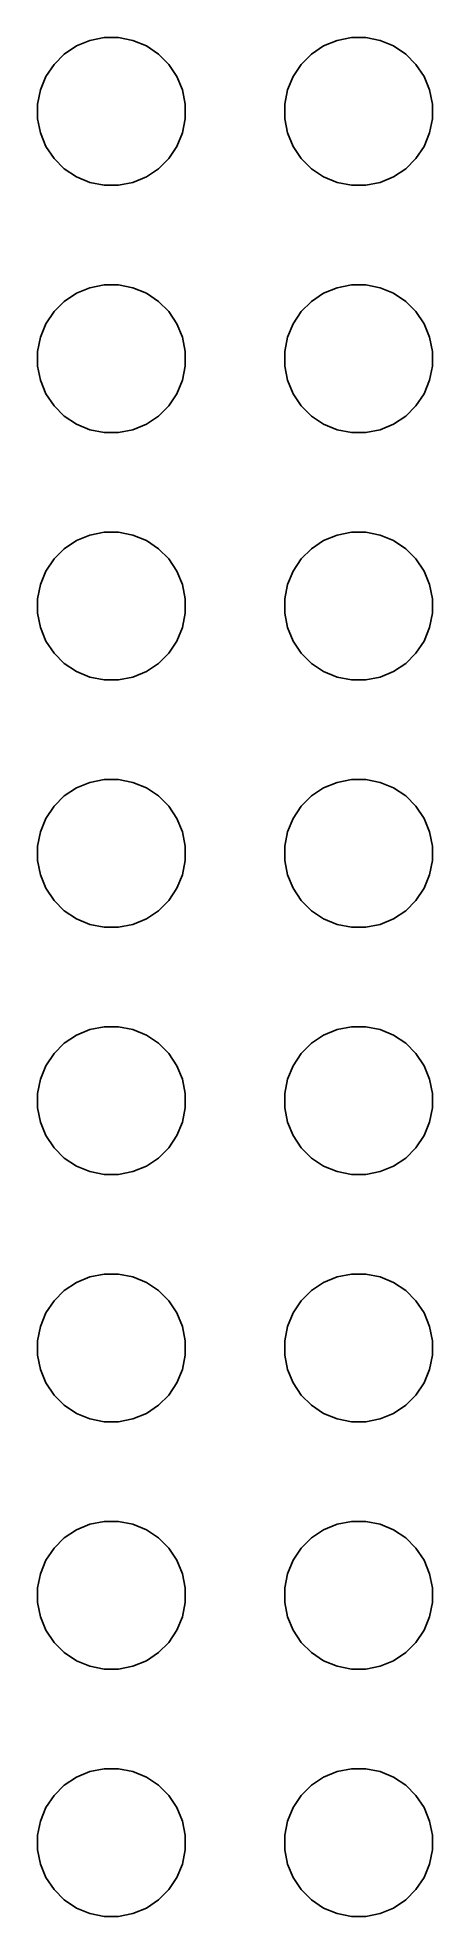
# Model space of a CAD drawing. Header units: inches. Extents: x 2.99 to 5.09, y -3.45 to -2.3.
# Drawn here: x 4.931 to 5.09, y -3.168 to -2.408 of the extents above; entities outside this region: 4.
import ezdxf

# ---------------------------------------------------------------- set-up
doc = ezdxf.new("R2010")
doc.units = ezdxf.units.IN
doc.header["$MEASUREMENT"] = 0
doc.layers.add('B.Mask', color=4, linetype='CONTINUOUS', true_color=0x02ffee)

msp = doc.modelspace()

# ---------------------------------------------------------------- linework, layer by layer
at = {"layer": 'B.Mask', "linetype": 'CONTINUOUS'}
for p, q in [((2.98819, -2.38583), (2.98819, -2.29921)), ((2.98819, -2.29921), (3.0748, -2.29921)), ((3.0748, -2.29921), (3.0748, -2.38583)), ((3.0748, -2.38583), (2.98819, -2.38583)), ((4.95192, -2.40909), (4.95769, -2.40794)), ((4.95769, -2.40794), (4.96357, -2.40794)), ((4.96357, -2.40794), (4.96934, -2.40909)), ((5.05192, -2.40909), (5.05769, -2.40794)), ((5.05769, -2.40794), (5.06357, -2.40794)), ((5.06357, -2.40794), (5.06934, -2.40909)), ((4.93744, -2.41876), (4.9416, -2.4146)), ((4.9416, -2.4146), (4.94649, -2.41134)), ((4.94649, -2.41134), (4.95192, -2.40909)), ((4.96934, -2.40909), (4.97477, -2.41134)), ((4.97477, -2.41134), (4.97966, -2.4146)), ((4.97966, -2.4146), (4.98382, -2.41876)), ((5.03744, -2.41876), (5.0416, -2.4146)), ((5.0416, -2.4146), (5.04649, -2.41134)), ((5.04649, -2.41134), (5.05192, -2.40909)), ((5.06934, -2.40909), (5.07477, -2.41134)), ((5.07477, -2.41134), (5.07966, -2.4146)), ((5.07966, -2.4146), (5.08382, -2.41876)), ((4.93417, -2.42365), (4.93744, -2.41876)), ((4.98382, -2.41876), (4.98709, -2.42365)), ((5.03417, -2.42365), (5.03744, -2.41876)), ((5.08382, -2.41876), (5.08709, -2.42365)), ((4.93077, -2.43485), (4.93192, -2.42909)), ((4.93192, -2.42909), (4.93417, -2.42365)), ((4.98709, -2.42365), (4.98934, -2.42909)), ((4.98934, -2.42909), (4.99049, -2.43485)), ((5.03077, -2.43485), (5.03192, -2.42909)), ((5.03192, -2.42909), (5.03417, -2.42365)), ((5.08709, -2.42365), (5.08934, -2.42909)), ((5.08934, -2.42909), (5.09049, -2.43485)), ((4.93077, -2.44074), (4.93077, -2.43485)), ((4.99049, -2.43485), (4.99049, -2.44074)), ((5.03077, -2.44074), (5.03077, -2.43485)), ((5.09049, -2.43485), (5.09049, -2.44074)), ((4.93192, -2.4465), (4.93077, -2.44074)), ((4.99049, -2.44074), (4.98934, -2.4465)), ((5.03192, -2.4465), (5.03077, -2.44074)), ((5.09049, -2.44074), (5.08934, -2.4465)), ((4.93417, -2.45194), (4.93192, -2.4465)), ((4.93744, -2.45683), (4.93417, -2.45194)), ((4.98709, -2.45194), (4.98382, -2.45683)), ((4.98934, -2.4465), (4.98709, -2.45194)), ((5.03417, -2.45194), (5.03192, -2.4465)), ((5.03744, -2.45683), (5.03417, -2.45194)), ((5.08709, -2.45194), (5.08382, -2.45683)), ((5.08934, -2.4465), (5.08709, -2.45194)), ((4.9416, -2.46099), (4.93744, -2.45683)), ((4.94649, -2.46425), (4.9416, -2.46099)), ((4.97966, -2.46099), (4.97477, -2.46425)), ((4.98382, -2.45683), (4.97966, -2.46099)), ((5.0416, -2.46099), (5.03744, -2.45683)), ((5.04649, -2.46425), (5.0416, -2.46099)), ((5.07966, -2.46099), (5.07477, -2.46425)), ((5.08382, -2.45683), (5.07966, -2.46099)), ((4.95192, -2.4665), (4.94649, -2.46425)), ((4.95769, -2.46765), (4.95192, -2.4665)), ((4.96357, -2.46765), (4.95769, -2.46765)), ((4.96934, -2.4665), (4.96357, -2.46765)), ((4.97477, -2.46425), (4.96934, -2.4665)), ((5.05192, -2.4665), (5.04649, -2.46425)), ((5.05769, -2.46765), (5.05192, -2.4665)), ((5.06357, -2.46765), (5.05769, -2.46765)), ((5.06934, -2.4665), (5.06357, -2.46765)), ((5.07477, -2.46425), (5.06934, -2.4665)), ((4.93744, -2.51876), (4.9416, -2.5146)), ((4.9416, -2.5146), (4.94649, -2.51134)), ((4.94649, -2.51134), (4.95192, -2.50909)), ((4.95192, -2.50909), (4.95769, -2.50794)), ((4.95769, -2.50794), (4.96357, -2.50794)), ((4.96357, -2.50794), (4.96934, -2.50909)), ((4.96934, -2.50909), (4.97477, -2.51134)), ((4.97477, -2.51134), (4.97966, -2.5146)), ((4.97966, -2.5146), (4.98382, -2.51876)), ((5.03744, -2.51876), (5.0416, -2.5146)), ((5.0416, -2.5146), (5.04649, -2.51134)), ((5.04649, -2.51134), (5.05192, -2.50909)), ((5.05192, -2.50909), (5.05769, -2.50794)), ((5.05769, -2.50794), (5.06357, -2.50794)), ((5.06357, -2.50794), (5.06934, -2.50909)), ((5.06934, -2.50909), (5.07477, -2.51134)), ((5.07477, -2.51134), (5.07966, -2.5146)), ((5.07966, -2.5146), (5.08382, -2.51876)), ((4.93417, -2.52365), (4.93744, -2.51876)), ((4.98382, -2.51876), (4.98709, -2.52365)), ((5.03417, -2.52365), (5.03744, -2.51876)), ((5.08382, -2.51876), (5.08709, -2.52365)), ((4.93077, -2.53485), (4.93192, -2.52909)), ((4.93192, -2.52909), (4.93417, -2.52365)), ((4.98709, -2.52365), (4.98934, -2.52909)), ((4.98934, -2.52909), (4.99049, -2.53485)), ((5.03077, -2.53485), (5.03192, -2.52909)), ((5.03192, -2.52909), (5.03417, -2.52365)), ((5.08709, -2.52365), (5.08934, -2.52909)), ((5.08934, -2.52909), (5.09049, -2.53485)), ((4.93077, -2.54074), (4.93077, -2.53485)), ((4.99049, -2.53485), (4.99049, -2.54074)), ((5.03077, -2.54074), (5.03077, -2.53485)), ((5.09049, -2.53485), (5.09049, -2.54074)), ((4.93192, -2.5465), (4.93077, -2.54074)), ((4.99049, -2.54074), (4.98934, -2.5465)), ((5.03192, -2.5465), (5.03077, -2.54074)), ((5.09049, -2.54074), (5.08934, -2.5465)), ((4.93417, -2.55194), (4.93192, -2.5465)), ((4.93744, -2.55683), (4.93417, -2.55194)), ((4.98709, -2.55194), (4.98382, -2.55683)), ((4.98934, -2.5465), (4.98709, -2.55194)), ((5.03417, -2.55194), (5.03192, -2.5465)), ((5.03744, -2.55683), (5.03417, -2.55194)), ((5.08709, -2.55194), (5.08382, -2.55683)), ((5.08934, -2.5465), (5.08709, -2.55194)), ((4.9416, -2.56099), (4.93744, -2.55683)), ((4.98382, -2.55683), (4.97966, -2.56099)), ((5.0416, -2.56099), (5.03744, -2.55683)), ((5.08382, -2.55683), (5.07966, -2.56099)), ((4.94649, -2.56425), (4.9416, -2.56099)), ((4.95192, -2.5665), (4.94649, -2.56425)), ((4.95769, -2.56765), (4.95192, -2.5665)), ((4.96357, -2.56765), (4.95769, -2.56765)), ((4.96934, -2.5665), (4.96357, -2.56765)), ((4.97477, -2.56425), (4.96934, -2.5665)), ((4.97966, -2.56099), (4.97477, -2.56425)), ((5.04649, -2.56425), (5.0416, -2.56099)), ((5.05192, -2.5665), (5.04649, -2.56425)), ((5.05769, -2.56765), (5.05192, -2.5665)), ((5.06357, -2.56765), (5.05769, -2.56765)), ((5.06934, -2.5665), (5.06357, -2.56765)), ((5.07477, -2.56425), (5.06934, -2.5665)), ((5.07966, -2.56099), (5.07477, -2.56425)), ((4.9416, -2.6146), (4.94649, -2.61134)), ((4.94649, -2.61134), (4.95192, -2.60909)), ((4.95192, -2.60909), (4.95769, -2.60794)), ((4.95769, -2.60794), (4.96357, -2.60794)), ((4.96357, -2.60794), (4.96934, -2.60909)), ((4.96934, -2.60909), (4.97477, -2.61134)), ((4.97477, -2.61134), (4.97966, -2.6146)), ((5.0416, -2.6146), (5.04649, -2.61134)), ((5.04649, -2.61134), (5.05192, -2.60909)), ((5.05192, -2.60909), (5.05769, -2.60794)), ((5.05769, -2.60794), (5.06357, -2.60794)), ((5.06357, -2.60794), (5.06934, -2.60909)), ((5.06934, -2.60909), (5.07477, -2.61134)), ((5.07477, -2.61134), (5.07966, -2.6146)), ((4.93417, -2.62365), (4.93744, -2.61876)), ((4.93744, -2.61876), (4.9416, -2.6146)), ((4.97966, -2.6146), (4.98382, -2.61876)), ((4.98382, -2.61876), (4.98709, -2.62365)), ((5.03417, -2.62365), (5.03744, -2.61876)), ((5.03744, -2.61876), (5.0416, -2.6146)), ((5.07966, -2.6146), (5.08382, -2.61876)), ((5.08382, -2.61876), (5.08709, -2.62365)), ((4.93192, -2.62909), (4.93417, -2.62365)), ((4.98709, -2.62365), (4.98934, -2.62909)), ((5.03192, -2.62909), (5.03417, -2.62365)), ((5.08709, -2.62365), (5.08934, -2.62909)), ((4.93077, -2.63485), (4.93192, -2.62909)), ((4.93077, -2.64074), (4.93077, -2.63485)), ((4.98934, -2.62909), (4.99049, -2.63485)), ((4.99049, -2.63485), (4.99049, -2.64074)), ((5.03077, -2.63485), (5.03192, -2.62909)), ((5.03077, -2.64074), (5.03077, -2.63485)), ((5.08934, -2.62909), (5.09049, -2.63485)), ((5.09049, -2.63485), (5.09049, -2.64074)), ((4.93192, -2.6465), (4.93077, -2.64074)), ((4.99049, -2.64074), (4.98934, -2.6465)), ((5.03192, -2.6465), (5.03077, -2.64074)), ((5.09049, -2.64074), (5.08934, -2.6465)), ((4.93417, -2.65194), (4.93192, -2.6465)), ((4.98934, -2.6465), (4.98709, -2.65194)), ((5.03417, -2.65194), (5.03192, -2.6465)), ((5.08934, -2.6465), (5.08709, -2.65194)), ((4.93744, -2.65683), (4.93417, -2.65194)), ((4.9416, -2.66099), (4.93744, -2.65683)), ((4.98382, -2.65683), (4.97966, -2.66099)), ((4.98709, -2.65194), (4.98382, -2.65683)), ((5.03744, -2.65683), (5.03417, -2.65194)), ((5.0416, -2.66099), (5.03744, -2.65683)), ((5.08382, -2.65683), (5.07966, -2.66099)), ((5.08709, -2.65194), (5.08382, -2.65683)), ((4.94649, -2.66425), (4.9416, -2.66099)), ((4.95192, -2.6665), (4.94649, -2.66425)), ((4.95769, -2.66765), (4.95192, -2.6665)), ((4.96934, -2.6665), (4.96357, -2.66765)), ((4.97477, -2.66425), (4.96934, -2.6665)), ((4.97966, -2.66099), (4.97477, -2.66425)), ((5.04649, -2.66425), (5.0416, -2.66099)), ((5.05192, -2.6665), (5.04649, -2.66425)), ((5.05769, -2.66765), (5.05192, -2.6665)), ((5.06934, -2.6665), (5.06357, -2.66765)), ((5.07477, -2.66425), (5.06934, -2.6665)), ((5.07966, -2.66099), (5.07477, -2.66425)), ((4.96357, -2.66765), (4.95769, -2.66765)), ((5.06357, -2.66765), (5.05769, -2.66765)), ((4.9416, -2.7146), (4.94649, -2.71134)), ((4.94649, -2.71134), (4.95192, -2.70909)), ((4.95192, -2.70909), (4.95769, -2.70794)), ((4.95769, -2.70794), (4.96357, -2.70794)), ((4.96357, -2.70794), (4.96934, -2.70909)), ((4.96934, -2.70909), (4.97477, -2.71134)), ((4.97477, -2.71134), (4.97966, -2.7146)), ((5.0416, -2.7146), (5.04649, -2.71134)), ((5.04649, -2.71134), (5.05192, -2.70909)), ((5.05192, -2.70909), (5.05769, -2.70794)), ((5.05769, -2.70794), (5.06357, -2.70794)), ((5.06357, -2.70794), (5.06934, -2.70909)), ((5.06934, -2.70909), (5.07477, -2.71134)), ((5.07477, -2.71134), (5.07966, -2.7146)), ((4.93417, -2.72365), (4.93744, -2.71876)), ((4.93744, -2.71876), (4.9416, -2.7146)), ((4.97966, -2.7146), (4.98382, -2.71876)), ((4.98382, -2.71876), (4.98709, -2.72365)), ((5.03417, -2.72365), (5.03744, -2.71876)), ((5.03744, -2.71876), (5.0416, -2.7146)), ((5.07966, -2.7146), (5.08382, -2.71876)), ((5.08382, -2.71876), (5.08709, -2.72365)), ((4.93192, -2.72909), (4.93417, -2.72365)), ((4.98709, -2.72365), (4.98934, -2.72909)), ((5.03192, -2.72909), (5.03417, -2.72365)), ((5.08709, -2.72365), (5.08934, -2.72909)), ((4.93077, -2.73485), (4.93192, -2.72909)), ((4.93077, -2.74074), (4.93077, -2.73485)), ((4.98934, -2.72909), (4.99049, -2.73485)), ((4.99049, -2.73485), (4.99049, -2.74074)), ((5.03077, -2.73485), (5.03192, -2.72909)), ((5.03077, -2.74074), (5.03077, -2.73485)), ((5.08934, -2.72909), (5.09049, -2.73485)), ((5.09049, -2.73485), (5.09049, -2.74074)), ((4.93192, -2.7465), (4.93077, -2.74074)), ((4.99049, -2.74074), (4.98934, -2.7465)), ((5.03192, -2.7465), (5.03077, -2.74074)), ((5.09049, -2.74074), (5.08934, -2.7465)), ((4.93417, -2.75194), (4.93192, -2.7465)), ((4.98934, -2.7465), (4.98709, -2.75194)), ((5.03417, -2.75194), (5.03192, -2.7465)), ((5.08934, -2.7465), (5.08709, -2.75194)), ((4.93744, -2.75683), (4.93417, -2.75194)), ((4.9416, -2.76099), (4.93744, -2.75683)), ((4.98382, -2.75683), (4.97966, -2.76099)), ((4.98709, -2.75194), (4.98382, -2.75683)), ((5.03744, -2.75683), (5.03417, -2.75194)), ((5.0416, -2.76099), (5.03744, -2.75683)), ((5.08382, -2.75683), (5.07966, -2.76099)), ((5.08709, -2.75194), (5.08382, -2.75683)), ((4.94649, -2.76425), (4.9416, -2.76099)), ((4.95192, -2.7665), (4.94649, -2.76425)), ((4.97477, -2.76425), (4.96934, -2.7665)), ((4.97966, -2.76099), (4.97477, -2.76425)), ((5.04649, -2.76425), (5.0416, -2.76099)), ((5.05192, -2.7665), (5.04649, -2.76425)), ((5.07477, -2.76425), (5.06934, -2.7665)), ((5.07966, -2.76099), (5.07477, -2.76425)), ((4.95769, -2.76765), (4.95192, -2.7665)), ((4.96357, -2.76765), (4.95769, -2.76765)), ((4.96934, -2.7665), (4.96357, -2.76765)), ((5.05769, -2.76765), (5.05192, -2.7665)), ((5.06357, -2.76765), (5.05769, -2.76765)), ((5.06934, -2.7665), (5.06357, -2.76765)), ((4.94649, -2.81134), (4.95192, -2.80909)), ((4.95192, -2.80909), (4.95769, -2.80794)), ((4.95769, -2.80794), (4.96357, -2.80794)), ((4.96357, -2.80794), (4.96934, -2.80909)), ((4.96934, -2.80909), (4.97477, -2.81134)), ((5.04649, -2.81134), (5.05192, -2.80909)), ((5.05192, -2.80909), (5.05769, -2.80794)), ((5.05769, -2.80794), (5.06357, -2.80794)), ((5.06357, -2.80794), (5.06934, -2.80909)), ((5.06934, -2.80909), (5.07477, -2.81134)), ((4.93744, -2.81876), (4.9416, -2.8146)), ((4.9416, -2.8146), (4.94649, -2.81134)), ((4.97477, -2.81134), (4.97966, -2.8146)), ((4.97966, -2.8146), (4.98382, -2.81876)), ((5.03744, -2.81876), (5.0416, -2.8146)), ((5.0416, -2.8146), (5.04649, -2.81134)), ((5.07477, -2.81134), (5.07966, -2.8146)), ((5.07966, -2.8146), (5.08382, -2.81876)), ((4.93192, -2.82909), (4.93417, -2.82365)), ((4.93417, -2.82365), (4.93744, -2.81876)), ((4.98382, -2.81876), (4.98709, -2.82365)), ((4.98709, -2.82365), (4.98934, -2.82909)), ((5.03192, -2.82909), (5.03417, -2.82365)), ((5.03417, -2.82365), (5.03744, -2.81876)), ((5.08382, -2.81876), (5.08709, -2.82365)), ((5.08709, -2.82365), (5.08934, -2.82909)), ((4.93077, -2.83485), (4.93192, -2.82909)), ((4.98934, -2.82909), (4.99049, -2.83485)), ((5.03077, -2.83485), (5.03192, -2.82909)), ((5.08934, -2.82909), (5.09049, -2.83485)), ((4.93077, -2.84074), (4.93077, -2.83485)), ((4.93192, -2.8465), (4.93077, -2.84074)), ((4.99049, -2.84074), (4.98934, -2.8465)), ((4.99049, -2.83485), (4.99049, -2.84074)), ((5.03077, -2.84074), (5.03077, -2.83485)), ((5.03192, -2.8465), (5.03077, -2.84074)), ((5.09049, -2.84074), (5.08934, -2.8465)), ((5.09049, -2.83485), (5.09049, -2.84074)), ((4.93417, -2.85194), (4.93192, -2.8465)), ((4.98934, -2.8465), (4.98709, -2.85194)), ((5.03417, -2.85194), (5.03192, -2.8465)), ((5.08934, -2.8465), (5.08709, -2.85194)), ((4.93744, -2.85683), (4.93417, -2.85194)), ((4.98709, -2.85194), (4.98382, -2.85683)), ((5.03744, -2.85683), (5.03417, -2.85194)), ((5.08709, -2.85194), (5.08382, -2.85683)), ((4.9416, -2.86099), (4.93744, -2.85683)), ((4.94649, -2.86425), (4.9416, -2.86099)), ((4.97966, -2.86099), (4.97477, -2.86425)), ((4.98382, -2.85683), (4.97966, -2.86099)), ((5.0416, -2.86099), (5.03744, -2.85683)), ((5.04649, -2.86425), (5.0416, -2.86099)), ((5.07966, -2.86099), (5.07477, -2.86425)), ((5.08382, -2.85683), (5.07966, -2.86099)), ((4.95192, -2.8665), (4.94649, -2.86425)), ((4.95769, -2.86765), (4.95192, -2.8665)), ((4.96357, -2.86765), (4.95769, -2.86765)), ((4.96934, -2.8665), (4.96357, -2.86765)), ((4.97477, -2.86425), (4.96934, -2.8665)), ((5.05192, -2.8665), (5.04649, -2.86425)), ((5.05769, -2.86765), (5.05192, -2.8665)), ((5.06357, -2.86765), (5.05769, -2.86765)), ((5.06934, -2.8665), (5.06357, -2.86765)), ((5.07477, -2.86425), (5.06934, -2.8665)), ((4.94649, -2.91134), (4.95192, -2.90909)), ((4.95192, -2.90909), (4.95769, -2.90794)), ((4.95769, -2.90794), (4.96357, -2.90794)), ((4.96357, -2.90794), (4.96934, -2.90909)), ((4.96934, -2.90909), (4.97477, -2.91134)), ((5.04649, -2.91134), (5.05192, -2.90909)), ((5.05192, -2.90909), (5.05769, -2.90794)), ((5.05769, -2.90794), (5.06357, -2.90794)), ((5.06357, -2.90794), (5.06934, -2.90909)), ((5.06934, -2.90909), (5.07477, -2.91134)), ((4.93744, -2.91876), (4.9416, -2.9146)), ((4.9416, -2.9146), (4.94649, -2.91134)), ((4.97477, -2.91134), (4.97966, -2.9146)), ((4.97966, -2.9146), (4.98382, -2.91876)), ((5.03744, -2.91876), (5.0416, -2.9146)), ((5.0416, -2.9146), (5.04649, -2.91134)), ((5.07477, -2.91134), (5.07966, -2.9146)), ((5.07966, -2.9146), (5.08382, -2.91876)), ((4.93192, -2.92909), (4.93417, -2.92365)), ((4.93417, -2.92365), (4.93744, -2.91876)), ((4.98382, -2.91876), (4.98709, -2.92365)), ((4.98709, -2.92365), (4.98934, -2.92909)), ((5.03192, -2.92909), (5.03417, -2.92365)), ((5.03417, -2.92365), (5.03744, -2.91876)), ((5.08382, -2.91876), (5.08709, -2.92365)), ((5.08709, -2.92365), (5.08934, -2.92909)), ((4.93077, -2.93485), (4.93192, -2.92909)), ((4.98934, -2.92909), (4.99049, -2.93485)), ((5.03077, -2.93485), (5.03192, -2.92909)), ((5.08934, -2.92909), (5.09049, -2.93485)), ((4.93077, -2.94074), (4.93077, -2.93485)), ((4.99049, -2.93485), (4.99049, -2.94074)), ((5.03077, -2.94074), (5.03077, -2.93485)), ((5.09049, -2.93485), (5.09049, -2.94074)), ((4.93192, -2.9465), (4.93077, -2.94074)), ((4.93417, -2.95194), (4.93192, -2.9465)), ((4.98934, -2.9465), (4.98709, -2.95194)), ((4.99049, -2.94074), (4.98934, -2.9465)), ((5.03192, -2.9465), (5.03077, -2.94074)), ((5.03417, -2.95194), (5.03192, -2.9465)), ((5.08934, -2.9465), (5.08709, -2.95194)), ((5.09049, -2.94074), (5.08934, -2.9465)), ((4.93744, -2.95683), (4.93417, -2.95194)), ((4.98709, -2.95194), (4.98382, -2.95683)), ((5.03744, -2.95683), (5.03417, -2.95194)), ((5.08709, -2.95194), (5.08382, -2.95683)), ((4.9416, -2.96099), (4.93744, -2.95683)), ((4.94649, -2.96425), (4.9416, -2.96099)), ((4.97966, -2.96099), (4.97477, -2.96425)), ((4.98382, -2.95683), (4.97966, -2.96099)), ((5.0416, -2.96099), (5.03744, -2.95683)), ((5.04649, -2.96425), (5.0416, -2.96099)), ((5.07966, -2.96099), (5.07477, -2.96425)), ((5.08382, -2.95683), (5.07966, -2.96099)), ((4.95192, -2.9665), (4.94649, -2.96425)), ((4.95769, -2.96765), (4.95192, -2.9665)), ((4.96357, -2.96765), (4.95769, -2.96765)), ((4.96934, -2.9665), (4.96357, -2.96765)), ((4.97477, -2.96425), (4.96934, -2.9665)), ((5.05192, -2.9665), (5.04649, -2.96425)), ((5.05769, -2.96765), (5.05192, -2.9665)), ((5.06357, -2.96765), (5.05769, -2.96765)), ((5.06934, -2.9665), (5.06357, -2.96765)), ((5.07477, -2.96425), (5.06934, -2.9665)), ((4.95192, -3.00909), (4.95769, -3.00794)), ((4.95769, -3.00794), (4.96357, -3.00794)), ((4.96357, -3.00794), (4.96934, -3.00909)), ((5.05192, -3.00909), (5.05769, -3.00794)), ((5.05769, -3.00794), (5.06357, -3.00794)), ((5.06357, -3.00794), (5.06934, -3.00909)), ((4.93744, -3.01876), (4.9416, -3.0146)), ((4.9416, -3.0146), (4.94649, -3.01134)), ((4.94649, -3.01134), (4.95192, -3.00909)), ((4.96934, -3.00909), (4.97477, -3.01134)), ((4.97477, -3.01134), (4.97966, -3.0146)), ((4.97966, -3.0146), (4.98382, -3.01876)), ((5.03744, -3.01876), (5.0416, -3.0146)), ((5.0416, -3.0146), (5.04649, -3.01134)), ((5.04649, -3.01134), (5.05192, -3.00909)), ((5.06934, -3.00909), (5.07477, -3.01134)), ((5.07477, -3.01134), (5.07966, -3.0146)), ((5.07966, -3.0146), (5.08382, -3.01876)), ((4.93417, -3.02365), (4.93744, -3.01876)), ((4.98382, -3.01876), (4.98709, -3.02365)), ((5.03417, -3.02365), (5.03744, -3.01876)), ((5.08382, -3.01876), (5.08709, -3.02365)), ((4.93077, -3.03485), (4.93192, -3.02909)), ((4.93192, -3.02909), (4.93417, -3.02365)), ((4.98709, -3.02365), (4.98934, -3.02909)), ((4.98934, -3.02909), (4.99049, -3.03485)), ((5.03077, -3.03485), (5.03192, -3.02909)), ((5.03192, -3.02909), (5.03417, -3.02365)), ((5.08709, -3.02365), (5.08934, -3.02909)), ((5.08934, -3.02909), (5.09049, -3.03485)), ((4.93077, -3.04074), (4.93077, -3.03485)), ((4.99049, -3.03485), (4.99049, -3.04074)), ((5.03077, -3.04074), (5.03077, -3.03485)), ((5.09049, -3.03485), (5.09049, -3.04074)), ((4.93192, -3.0465), (4.93077, -3.04074)), ((4.99049, -3.04074), (4.98934, -3.0465)), ((5.03192, -3.0465), (5.03077, -3.04074)), ((5.09049, -3.04074), (5.08934, -3.0465)), ((4.93417, -3.05194), (4.93192, -3.0465)), ((4.93744, -3.05683), (4.93417, -3.05194)), ((4.98709, -3.05194), (4.98382, -3.05683)), ((4.98934, -3.0465), (4.98709, -3.05194)), ((5.03417, -3.05194), (5.03192, -3.0465)), ((5.03744, -3.05683), (5.03417, -3.05194)), ((5.08709, -3.05194), (5.08382, -3.05683)), ((5.08934, -3.0465), (5.08709, -3.05194)), ((4.9416, -3.06099), (4.93744, -3.05683)), ((4.94649, -3.06425), (4.9416, -3.06099)), ((4.97966, -3.06099), (4.97477, -3.06425)), ((4.98382, -3.05683), (4.97966, -3.06099)), ((5.0416, -3.06099), (5.03744, -3.05683)), ((5.04649, -3.06425), (5.0416, -3.06099)), ((5.07966, -3.06099), (5.07477, -3.06425)), ((5.08382, -3.05683), (5.07966, -3.06099)), ((4.95192, -3.0665), (4.94649, -3.06425)), ((4.95769, -3.06765), (4.95192, -3.0665)), ((4.96357, -3.06765), (4.95769, -3.06765)), ((4.96934, -3.0665), (4.96357, -3.06765)), ((4.97477, -3.06425), (4.96934, -3.0665)), ((5.05192, -3.0665), (5.04649, -3.06425)), ((5.05769, -3.06765), (5.05192, -3.0665)), ((5.06357, -3.06765), (5.05769, -3.06765)), ((5.06934, -3.0665), (5.06357, -3.06765)), ((5.07477, -3.06425), (5.06934, -3.0665)), ((4.93744, -3.11876), (4.9416, -3.1146)), ((4.9416, -3.1146), (4.94649, -3.11134)), ((4.94649, -3.11134), (4.95192, -3.10909)), ((4.95192, -3.10909), (4.95769, -3.10794)), ((4.95769, -3.10794), (4.96357, -3.10794)), ((4.96357, -3.10794), (4.96934, -3.10909)), ((4.96934, -3.10909), (4.97477, -3.11134)), ((4.97477, -3.11134), (4.97966, -3.1146)), ((4.97966, -3.1146), (4.98382, -3.11876)), ((5.03744, -3.11876), (5.0416, -3.1146)), ((5.0416, -3.1146), (5.04649, -3.11134)), ((5.04649, -3.11134), (5.05192, -3.10909)), ((5.05192, -3.10909), (5.05769, -3.10794)), ((5.05769, -3.10794), (5.06357, -3.10794)), ((5.06357, -3.10794), (5.06934, -3.10909)), ((5.06934, -3.10909), (5.07477, -3.11134)), ((5.07477, -3.11134), (5.07966, -3.1146)), ((5.07966, -3.1146), (5.08382, -3.11876)), ((4.93417, -3.12365), (4.93744, -3.11876)), ((4.98382, -3.11876), (4.98709, -3.12365)), ((5.03417, -3.12365), (5.03744, -3.11876)), ((5.08382, -3.11876), (5.08709, -3.12365)), ((4.93077, -3.13485), (4.93192, -3.12909)), ((4.93192, -3.12909), (4.93417, -3.12365)), ((4.98709, -3.12365), (4.98934, -3.12909)), ((4.98934, -3.12909), (4.99049, -3.13485)), ((5.03077, -3.13485), (5.03192, -3.12909)), ((5.03192, -3.12909), (5.03417, -3.12365)), ((5.08709, -3.12365), (5.08934, -3.12909)), ((5.08934, -3.12909), (5.09049, -3.13485)), ((4.93077, -3.14074), (4.93077, -3.13485)), ((4.99049, -3.13485), (4.99049, -3.14074)), ((5.03077, -3.14074), (5.03077, -3.13485)), ((5.09049, -3.13485), (5.09049, -3.14074)), ((4.93192, -3.1465), (4.93077, -3.14074)), ((4.99049, -3.14074), (4.98934, -3.1465)), ((5.03192, -3.1465), (5.03077, -3.14074)), ((5.09049, -3.14074), (5.08934, -3.1465)), ((4.93417, -3.15194), (4.93192, -3.1465)), ((4.93744, -3.15683), (4.93417, -3.15194)), ((4.98709, -3.15194), (4.98382, -3.15683)), ((4.98934, -3.1465), (4.98709, -3.15194)), ((5.03417, -3.15194), (5.03192, -3.1465)), ((5.03744, -3.15683), (5.03417, -3.15194)), ((5.08709, -3.15194), (5.08382, -3.15683)), ((5.08934, -3.1465), (5.08709, -3.15194)), ((4.9416, -3.16099), (4.93744, -3.15683)), ((4.98382, -3.15683), (4.97966, -3.16099)), ((5.0416, -3.16099), (5.03744, -3.15683)), ((5.08382, -3.15683), (5.07966, -3.16099)), ((4.94649, -3.16425), (4.9416, -3.16099)), ((4.95192, -3.1665), (4.94649, -3.16425)), ((4.95769, -3.16765), (4.95192, -3.1665)), ((4.96357, -3.16765), (4.95769, -3.16765)), ((4.96934, -3.1665), (4.96357, -3.16765)), ((4.97477, -3.16425), (4.96934, -3.1665)), ((4.97966, -3.16099), (4.97477, -3.16425)), ((5.04649, -3.16425), (5.0416, -3.16099)), ((5.05192, -3.1665), (5.04649, -3.16425)), ((5.05769, -3.16765), (5.05192, -3.1665)), ((5.06357, -3.16765), (5.05769, -3.16765)), ((5.06934, -3.1665), (5.06357, -3.16765)), ((5.07477, -3.16425), (5.06934, -3.1665)), ((5.07966, -3.16099), (5.07477, -3.16425))]:
    msp.add_line(p, q, dxfattribs=at)

doc.saveas('drawing.dxf')
